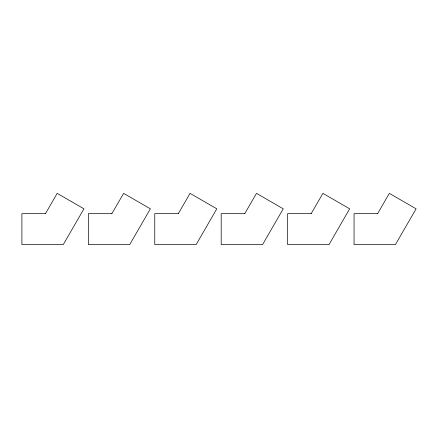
<?xml version="1.0" encoding="UTF-8"?>
<svg xmlns="http://www.w3.org/2000/svg" width="438" height="438" viewBox="0 0 438 438"><rect width="100%" height="100%" fill="white"/><g stroke="black" fill="none" stroke-linecap="round" stroke-linejoin="round"><path stroke-width="0.66" d="M45.41 213.744L57.181 193.361L83.943 208.811L63.258 244.639L21.9 244.585L21.9 213.678L45.437 213.678M111.843 213.744L123.609 193.361L150.376 208.811L129.692 244.639L88.334 244.585L88.334 213.678L111.865 213.678M178.271 213.744L190.043 193.361L216.805 208.811L196.12 244.639L154.762 244.585L154.762 213.678L178.299 213.678M244.705 213.744L256.471 193.361L283.238 208.811L262.554 244.639L221.195 244.585L221.195 213.678L244.727 213.678M311.133 213.744L322.905 193.361L349.666 208.811L328.982 244.639L287.624 244.585L287.624 213.678L311.161 213.678M377.567 213.744L389.333 193.361L416.1 208.811L395.415 244.639L354.057 244.585L354.057 213.678L377.589 213.678"/></g></svg>
